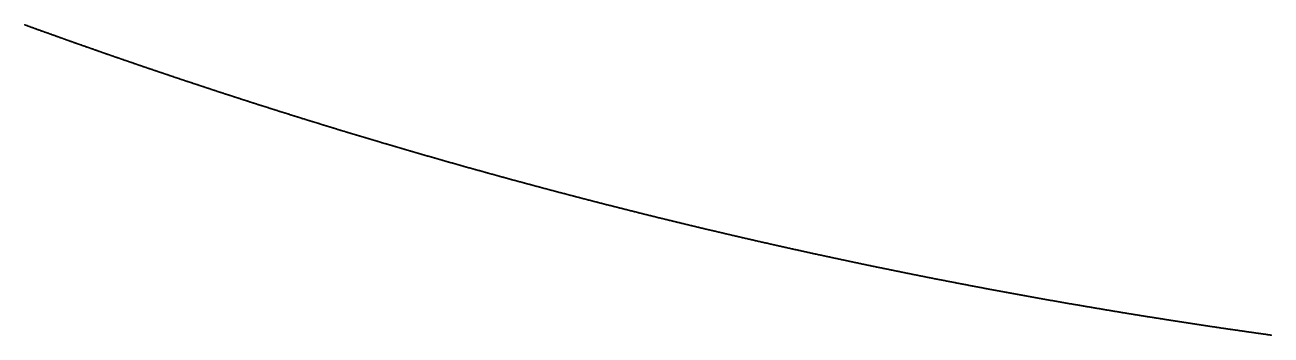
# Model space of a CAD drawing. Header units: metres. Extents: x 0 to 360, y 0 to 49.
# Drawn here: x 315.01 to 337.5, y 1.2 to 6.81 of the extents above; entities that cross this region are included whole.
import ezdxf

# ---------------------------------------------------------------- set-up
doc = ezdxf.new("R2010")
doc.units = ezdxf.units.M

msp = doc.modelspace()

# ---------------------------------------------------------------- linework, layer by layer
for p in [(315.007, 6.814), (315.017, 6.81), (315.026, 6.807), (315.036, 6.803), (315.045, 6.8), (315.055, 6.796), (315.065, 6.793), (315.074, 6.789), (315.084, 6.786), (315.093, 6.782), (315.103, 6.779), (315.113, 6.775), (315.122, 6.772), (315.132, 6.768), (315.142, 6.765), (315.151, 6.761), (315.161, 6.758), (315.17, 6.754), (315.18, 6.751), (315.19, 6.747), (315.199, 6.744), (315.209, 6.74), (315.219, 6.737), (315.228, 6.733), (315.238, 6.73), (315.247, 6.727), (315.257, 6.723), (315.267, 6.72), (315.276, 6.716), (315.286, 6.713), (315.296, 6.709), (315.305, 6.706), (315.315, 6.702), (315.324, 6.699), (315.334, 6.695), (315.344, 6.692), (315.353, 6.688), (315.363, 6.685), (315.373, 6.681), (315.382, 6.678), (315.392, 6.674), (315.402, 6.671), (315.411, 6.667), (315.421, 6.664), (315.43, 6.661), (315.44, 6.657), (315.45, 6.654), (315.459, 6.65), (315.469, 6.647), (315.479, 6.643), (315.488, 6.64), (315.498, 6.636), (315.508, 6.633), (315.517, 6.629), (315.527, 6.626), (315.537, 6.622), (315.546, 6.619), (315.556, 6.616), (315.566, 6.612), (315.575, 6.609), (315.585, 6.605), (315.594, 6.602), (315.604, 6.598), (315.614, 6.595), (315.623, 6.591), (315.633, 6.588), (315.643, 6.584), (315.652, 6.581), (315.662, 6.578), (315.672, 6.574), (315.681, 6.571), (315.691, 6.567), (315.701, 6.564), (315.71, 6.56), (315.72, 6.557), (315.73, 6.553), (315.739, 6.55), (315.749, 6.546), (315.759, 6.543), (315.768, 6.54), (315.778, 6.536), (315.788, 6.533), (315.797, 6.529), (315.807, 6.526), (315.817, 6.522), (315.827, 6.519), (315.836, 6.516), (315.846, 6.512), (315.856, 6.509), (315.865, 6.505), (315.875, 6.502), (315.885, 6.498), (315.894, 6.495), (315.904, 6.491), (315.914, 6.488), (315.923, 6.485), (315.933, 6.481), (315.943, 6.478), (315.952, 6.474), (315.962, 6.471), (315.972, 6.467), (315.981, 6.464), (315.991, 6.461), (316.001, 6.457), (316.011, 6.454), (316.02, 6.45), (316.03, 6.447), (316.04, 6.443), (316.049, 6.44), (316.059, 6.437), (316.069, 6.433), (316.078, 6.43), (316.088, 6.426), (316.098, 6.423), (316.107, 6.419), (316.117, 6.416), (316.127, 6.413), (316.137, 6.409), (316.146, 6.406), (316.156, 6.402), (316.166, 6.399), (316.175, 6.396), (316.185, 6.392), (316.195, 6.389), (316.205, 6.385), (316.214, 6.382), (316.224, 6.379), (316.234, 6.375), (316.243, 6.372), (316.253, 6.368), (316.263, 6.365), (316.273, 6.361), (316.282, 6.358), (316.292, 6.355), (316.302, 6.351), (316.311, 6.348), (316.321, 6.344), (316.331, 6.341), (316.341, 6.338), (316.35, 6.334), (316.36, 6.331), (316.37, 6.327), (316.379, 6.324), (316.389, 6.321), (316.399, 6.317), (316.409, 6.314), (316.418, 6.31), (316.428, 6.307), (316.438, 6.304), (316.448, 6.3), (316.457, 6.297), (316.467, 6.293), (316.477, 6.29), (316.487, 6.287), (316.496, 6.283), (316.506, 6.28), (316.516, 6.276), (316.525, 6.273), (316.535, 6.27), (316.545, 6.266), (316.555, 6.263), (316.564, 6.26), (316.574, 6.256), (316.584, 6.253), (316.594, 6.249), (316.603, 6.246), (316.613, 6.243), (316.623, 6.239), (316.633, 6.236), (316.642, 6.232), (316.652, 6.229), (316.662, 6.226), (316.672, 6.222), (316.681, 6.219), (316.691, 6.216), (316.701, 6.212), (316.711, 6.209), (316.72, 6.205), (316.73, 6.202), (316.74, 6.199), (316.75, 6.195), (316.759, 6.192), (316.769, 6.189), (316.779, 6.185), (316.789, 6.182), (316.798, 6.178), (316.808, 6.175), (316.818, 6.172), (316.828, 6.168), (316.838, 6.165), (316.847, 6.162), (316.857, 6.158), (316.867, 6.155), (316.877, 6.151), (316.886, 6.148), (316.896, 6.145), (316.906, 6.141), (316.916, 6.138), (316.925, 6.135), (316.935, 6.131), (316.945, 6.128), (316.955, 6.125), (316.965, 6.121), (316.974, 6.118), (316.984, 6.115), (316.994, 6.111), (317.004, 6.108), (317.013, 6.104), (317.023, 6.101), (317.033, 6.098), (317.043, 6.094), (317.053, 6.091), (317.062, 6.088), (317.072, 6.084), (317.082, 6.081), (317.092, 6.078), (317.102, 6.074), (317.111, 6.071), (317.121, 6.068), (317.131, 6.064), (317.141, 6.061), (317.15, 6.058), (317.16, 6.054), (317.17, 6.051), (317.18, 6.048), (317.19, 6.044), (317.199, 6.041), (317.209, 6.037), (317.219, 6.034), (317.229, 6.031), (317.239, 6.027), (317.248, 6.024), (317.258, 6.021), (317.268, 6.017), (317.278, 6.014), (317.288, 6.011), (317.297, 6.007), (317.307, 6.004), (317.317, 6.001), (317.327, 5.997), (317.337, 5.994), (317.347, 5.991), (317.356, 5.987), (317.366, 5.984), (317.376, 5.981), (317.386, 5.977), (317.396, 5.974), (317.405, 5.971), (317.415, 5.967), (317.425, 5.964), (317.435, 5.961), (317.445, 5.957), (317.454, 5.954), (317.464, 5.951), (317.474, 5.948), (317.484, 5.944), (317.494, 5.941), (317.504, 5.938), (317.513, 5.934), (317.523, 5.931), (317.533, 5.928), (317.543, 5.924), (317.553, 5.921), (317.563, 5.918), (317.572, 5.914), (317.582, 5.911), (317.592, 5.908), (317.602, 5.904), (317.612, 5.901), (317.622, 5.898), (317.631, 5.894), (317.641, 5.891), (317.651, 5.888), (317.661, 5.885), (317.671, 5.881), (317.681, 5.878), (317.69, 5.875), (317.7, 5.871), (317.71, 5.868), (317.72, 5.865), (317.73, 5.861), (317.74, 5.858), (317.749, 5.855), (317.759, 5.851), (317.769, 5.848), (317.779, 5.845), (317.789, 5.842), (317.799, 5.838), (317.809, 5.835), (317.818, 5.832), (317.828, 5.828), (317.838, 5.825), (317.848, 5.822), (317.858, 5.818), (317.868, 5.815), (317.878, 5.812), (317.887, 5.809), (317.897, 5.805), (317.907, 5.802), (317.917, 5.799), (317.927, 5.795), (317.937, 5.792), (317.947, 5.789), (317.956, 5.786), (317.966, 5.782), (317.976, 5.779), (317.986, 5.776), (317.996, 5.772), (318.006, 5.769), (318.016, 5.766), (318.025, 5.763), (318.035, 5.759), (318.045, 5.756), (318.055, 5.753), (318.065, 5.749), (318.075, 5.746), (318.085, 5.743), (318.095, 5.74), (318.104, 5.736), (318.114, 5.733), (318.124, 5.73), (318.134, 5.727), (318.144, 5.723), (318.154, 5.72), (318.164, 5.717), (318.174, 5.713), (318.183, 5.71), (318.193, 5.707), (318.203, 5.704), (318.213, 5.7), (318.223, 5.697), (318.233, 5.694), (318.243, 5.691), (318.253, 5.687), (318.263, 5.684), (318.272, 5.681), (318.282, 5.678), (318.292, 5.674), (318.302, 5.671), (318.312, 5.668), (318.322, 5.664), (318.332, 5.661), (318.342, 5.658), (318.352, 5.655), (318.361, 5.651), (318.371, 5.648), (318.381, 5.645), (318.391, 5.642), (318.401, 5.638), (318.411, 5.635), (318.421, 5.632), (318.431, 5.629), (318.441, 5.625), (318.451, 5.622), (318.461, 5.619), (318.47, 5.616), (318.48, 5.612), (318.49, 5.609), (318.5, 5.606), (318.51, 5.603), (318.52, 5.599), (318.53, 5.596), (318.54, 5.593), (318.55, 5.59), (318.56, 5.586), (318.57, 5.583), (318.579, 5.58), (318.589, 5.577), (318.599, 5.573), (318.609, 5.57), (318.619, 5.567), (318.629, 5.564), (318.639, 5.561), (318.649, 5.557), (318.659, 5.554), (318.669, 5.551), (318.679, 5.548), (318.689, 5.544), (318.699, 5.541), (318.708, 5.538), (318.718, 5.535), (318.728, 5.531), (318.738, 5.528), (318.748, 5.525), (318.758, 5.522), (318.768, 5.519), (318.778, 5.515), (318.788, 5.512), (318.798, 5.509), (318.808, 5.506), (318.818, 5.502), (318.828, 5.499), (318.838, 5.496), (318.848, 5.493), (318.857, 5.49), (318.867, 5.486), (318.877, 5.483), (318.887, 5.48), (318.897, 5.477), (318.907, 5.473), (318.917, 5.47), (318.927, 5.467), (318.937, 5.464), (318.947, 5.461), (318.957, 5.457), (318.967, 5.454), (318.977, 5.451), (318.987, 5.448), (318.997, 5.445), (319.007, 5.441), (319.017, 5.438), (319.027, 5.435), (319.037, 5.432), (319.047, 5.428), (319.056, 5.425), (319.066, 5.422), (319.076, 5.419), (319.086, 5.416), (319.096, 5.412), (319.106, 5.409), (319.116, 5.406), (319.126, 5.403), (319.136, 5.4), (319.146, 5.396), (319.156, 5.393), (319.166, 5.39), (319.176, 5.387), (319.186, 5.384), (319.196, 5.38), (319.206, 5.377), (319.216, 5.374), (319.226, 5.371), (319.236, 5.368), (319.246, 5.365), (319.256, 5.361), (319.266, 5.358), (319.276, 5.355), (319.286, 5.352), (319.296, 5.349), (319.306, 5.345), (319.316, 5.342), (319.326, 5.339), (319.336, 5.336), (319.346, 5.333), (319.356, 5.329), (319.366, 5.326), (319.376, 5.323), (319.386, 5.32), (319.396, 5.317), (319.406, 5.314), (319.416, 5.31), (319.426, 5.307), (319.435, 5.304), (319.445, 5.301), (319.455, 5.298), (319.465, 5.295), (319.475, 5.291), (319.485, 5.288), (319.495, 5.285), (319.505, 5.282), (319.515, 5.279), (319.525, 5.275), (319.535, 5.272), (319.545, 5.269), (319.555, 5.266), (319.565, 5.263), (319.575, 5.26), (319.585, 5.256), (319.595, 5.253), (319.605, 5.25), (319.615, 5.247), (319.625, 5.244), (319.635, 5.241), (319.645, 5.238), (319.655, 5.234), (319.666, 5.231), (319.676, 5.228), (319.686, 5.225), (319.696, 5.222), (319.706, 5.219), (319.716, 5.215), (319.726, 5.212), (319.736, 5.209), (319.746, 5.206), (319.756, 5.203), (319.766, 5.2), (319.776, 5.197), (319.786, 5.193), (319.796, 5.19), (319.806, 5.187), (319.816, 5.184), (319.826, 5.181), (319.836, 5.178), (319.846, 5.174), (319.856, 5.171), (319.866, 5.168), (319.876, 5.165), (319.886, 5.162), (319.896, 5.159), (319.906, 5.156), (319.916, 5.152), (319.926, 5.149), (319.936, 5.146), (319.946, 5.143), (319.956, 5.14), (319.966, 5.137), (319.976, 5.134), (319.986, 5.131), (319.996, 5.127), (320.006, 5.124), (320.016, 5.121), (320.026, 5.118), (320.036, 5.115), (320.047, 5.112), (320.057, 5.109), (320.067, 5.105), (320.077, 5.102), (320.087, 5.099), (320.097, 5.096), (320.107, 5.093), (320.117, 5.09), (320.127, 5.087), (320.137, 5.084), (320.147, 5.08), (320.157, 5.077), (320.167, 5.074), (320.177, 5.071), (320.187, 5.068), (320.197, 5.065), (320.207, 5.062), (320.217, 5.059), (320.227, 5.056), (320.237, 5.052), (320.248, 5.049), (320.258, 5.046), (320.268, 5.043), (320.278, 5.04), (320.288, 5.037), (320.298, 5.034), (320.308, 5.031), (320.318, 5.028), (320.328, 5.024), (320.338, 5.021), (320.348, 5.018), (320.358, 5.015), (320.368, 5.012), (320.378, 5.009), (320.388, 5.006), (320.399, 5.003), (320.409, 5), (320.419, 4.997), (320.429, 4.993), (320.439, 4.99), (320.449, 4.987), (320.459, 4.984), (320.469, 4.981), (320.479, 4.978), (320.489, 4.975), (320.499, 4.972), (320.509, 4.969), (320.519, 4.966), (320.53, 4.962), (320.54, 4.959), (320.55, 4.956), (320.56, 4.953), (320.57, 4.95), (320.58, 4.947), (320.59, 4.944), (320.6, 4.941), (320.61, 4.938), (320.62, 4.935), (320.63, 4.932), (320.64, 4.929), (320.651, 4.925), (320.661, 4.922), (320.671, 4.919), (320.681, 4.916), (320.691, 4.913), (320.701, 4.91), (320.711, 4.907), (320.721, 4.904), (320.731, 4.901), (320.741, 4.898), (320.752, 4.895), (320.762, 4.892), (320.772, 4.889), (320.782, 4.885), (320.792, 4.882), (320.802, 4.879), (320.812, 4.876), (320.822, 4.873), (320.832, 4.87), (320.843, 4.867), (320.853, 4.864), (320.863, 4.861), (320.873, 4.858), (320.883, 4.855), (320.893, 4.852), (320.903, 4.849), (320.913, 4.846), (320.923, 4.843), (320.934, 4.839), (320.944, 4.836), (320.954, 4.833), (320.964, 4.83), (320.974, 4.827), (320.984, 4.824), (320.994, 4.821), (321.004, 4.818), (321.014, 4.815), (321.025, 4.812), (321.035, 4.809), (321.045, 4.806), (321.055, 4.803), (321.065, 4.8), (321.075, 4.797), (321.085, 4.794), (321.096, 4.791), (321.106, 4.788), (321.116, 4.785), (321.126, 4.781), (321.136, 4.778), (321.146, 4.775), (321.156, 4.772), (321.166, 4.769), (321.177, 4.766), (321.187, 4.763), (321.197, 4.76), (321.207, 4.757), (321.217, 4.754), (321.227, 4.751), (321.237, 4.748), (321.248, 4.745), (321.258, 4.742), (321.268, 4.739), (321.278, 4.736), (321.288, 4.733), (321.298, 4.73), (321.308, 4.727), (321.319, 4.724), (321.329, 4.721), (321.339, 4.718), (321.349, 4.715), (321.359, 4.712), (321.369, 4.709), (321.38, 4.706), (321.39, 4.703), (321.4, 4.7), (321.41, 4.697), (321.42, 4.694), (321.43, 4.691), (321.44, 4.687), (321.451, 4.684), (321.461, 4.681), (321.471, 4.678), (321.481, 4.675), (321.491, 4.672), (321.501, 4.669), (321.512, 4.666), (321.522, 4.663), (321.532, 4.66), (321.542, 4.657), (321.552, 4.654), (321.562, 4.651), (321.573, 4.648), (321.583, 4.645), (321.593, 4.642), (321.603, 4.639), (321.613, 4.636), (321.623, 4.633), (321.634, 4.63), (321.644, 4.627), (321.654, 4.624), (321.664, 4.621), (321.674, 4.618), (321.685, 4.615), (321.695, 4.612), (321.705, 4.609), (321.715, 4.606), (321.725, 4.603), (321.735, 4.6), (321.746, 4.597), (321.756, 4.594), (321.766, 4.591), (321.776, 4.588), (321.786, 4.585), (321.797, 4.582), (321.807, 4.579), (321.817, 4.576), (321.827, 4.573), (321.837, 4.57), (321.848, 4.567), (321.858, 4.564), (321.868, 4.561), (321.878, 4.558), (321.888, 4.555), (321.898, 4.552), (321.909, 4.549), (321.919, 4.546), (321.929, 4.544), (321.939, 4.541), (321.949, 4.538), (321.96, 4.535), (321.97, 4.532), (321.98, 4.529), (321.99, 4.526), (322.001, 4.523), (322.011, 4.52), (322.021, 4.517), (322.031, 4.514), (322.041, 4.511), (322.052, 4.508), (322.062, 4.505), (322.072, 4.502), (322.082, 4.499), (322.092, 4.496), (322.103, 4.493), (322.113, 4.49), (322.123, 4.487), (322.133, 4.484), (322.143, 4.481), (322.154, 4.478), (322.164, 4.475), (322.174, 4.472), (322.184, 4.469), (322.195, 4.466), (322.205, 4.463), (322.215, 4.46), (322.225, 4.457), (322.235, 4.454), (322.246, 4.452), (322.256, 4.449), (322.266, 4.446), (322.276, 4.443), (322.287, 4.44), (322.297, 4.437), (322.307, 4.434), (322.317, 4.431), (322.328, 4.428), (322.338, 4.425), (322.348, 4.422), (322.358, 4.419), (322.368, 4.416), (322.379, 4.413), (322.389, 4.41), (322.399, 4.407), (322.409, 4.404), (322.42, 4.401), (322.43, 4.398), (322.44, 4.396), (322.45, 4.393), (322.461, 4.39), (322.471, 4.387), (322.481, 4.384), (322.491, 4.381), (322.502, 4.378), (322.512, 4.375), (322.522, 4.372), (322.532, 4.369), (322.543, 4.366), (322.553, 4.363), (322.563, 4.36), (322.573, 4.357), (322.584, 4.355), (322.594, 4.352), (322.604, 4.349), (322.614, 4.346), (322.625, 4.343), (322.635, 4.34), (322.645, 4.337), (322.655, 4.334), (322.666, 4.331), (322.676, 4.328), (322.686, 4.325), (322.696, 4.322), (322.707, 4.319), (322.717, 4.317), (322.727, 4.314), (322.738, 4.311), (322.748, 4.308), (322.758, 4.305), (322.768, 4.302), (322.779, 4.299), (322.789, 4.296), (322.799, 4.293), (322.809, 4.29), (322.82, 4.287), (322.83, 4.285), (322.84, 4.282), (322.85, 4.279), (322.861, 4.276), (322.871, 4.273), (322.881, 4.27), (322.892, 4.267), (322.902, 4.264), (322.912, 4.261), (322.922, 4.258), (322.933, 4.255), (322.943, 4.253), (322.953, 4.25), (322.964, 4.247), (322.974, 4.244), (322.984, 4.241), (322.994, 4.238), (323.005, 4.235), (323.015, 4.232), (323.025, 4.229), (323.036, 4.227), (323.046, 4.224), (323.056, 4.221), (323.066, 4.218), (323.077, 4.215), (323.087, 4.212), (323.097, 4.209), (323.108, 4.206), (323.118, 4.203), (323.128, 4.201), (323.139, 4.198), (323.149, 4.195), (323.159, 4.192), (323.169, 4.189), (323.18, 4.186), (323.19, 4.183), (323.2, 4.18), (323.211, 4.178), (323.221, 4.175), (323.231, 4.172), (323.242, 4.169), (323.252, 4.166), (323.262, 4.163), (323.272, 4.16), (323.283, 4.157), (323.293, 4.155), (323.303, 4.152), (323.314, 4.149), (323.324, 4.146), (323.334, 4.143), (323.345, 4.14), (323.355, 4.137), (323.365, 4.135), (323.376, 4.132), (323.386, 4.129), (323.396, 4.126), (323.407, 4.123), (323.417, 4.12), (323.427, 4.117), (323.438, 4.115), (323.448, 4.112), (323.458, 4.109), (323.469, 4.106), (323.479, 4.103), (323.489, 4.1), (323.499, 4.097), (323.51, 4.095), (323.52, 4.092), (323.53, 4.089), (323.541, 4.086), (323.551, 4.083), (323.561, 4.08), (323.572, 4.077), (323.582, 4.075), (323.592, 4.072), (323.603, 4.069), (323.613, 4.066), (323.623, 4.063), (323.634, 4.06), (323.644, 4.058), (323.655, 4.055), (323.665, 4.052), (323.675, 4.049), (323.686, 4.046), (323.696, 4.043), (323.706, 4.041), (323.717, 4.038), (323.727, 4.035), (323.737, 4.032), (323.748, 4.029), (323.758, 4.026), (323.768, 4.024), (323.779, 4.021), (323.789, 4.018), (323.799, 4.015), (323.81, 4.012), (323.82, 4.009), (323.83, 4.007), (323.841, 4.004), (323.851, 4.001), (323.861, 3.998), (323.872, 3.995), (323.882, 3.992), (323.893, 3.99), (323.903, 3.987), (323.913, 3.984), (323.924, 3.981), (323.934, 3.978), (323.944, 3.976), (323.955, 3.973), (323.965, 3.97), (323.975, 3.967), (323.986, 3.964), (323.996, 3.962), (324.007, 3.959), (324.017, 3.956), (324.027, 3.953), (324.038, 3.95), (324.048, 3.947), (324.058, 3.945), (324.069, 3.942), (324.079, 3.939), (324.09, 3.936), (324.1, 3.933), (324.11, 3.931), (324.121, 3.928), (324.131, 3.925), (324.141, 3.922), (324.152, 3.919), (324.162, 3.917), (324.173, 3.914), (324.183, 3.911), (324.193, 3.908), (324.204, 3.906), (324.214, 3.903), (324.224, 3.9), (324.235, 3.897), (324.245, 3.894), (324.256, 3.892), (324.266, 3.889), (324.276, 3.886), (324.287, 3.883), (324.297, 3.88), (324.308, 3.878), (324.318, 3.875), (324.328, 3.872), (324.339, 3.869), (324.349, 3.867), (324.36, 3.864), (324.37, 3.861), (324.38, 3.858), (324.391, 3.855), (324.401, 3.853), (324.412, 3.85), (324.422, 3.847), (324.432, 3.844), (324.443, 3.842), (324.453, 3.839), (324.464, 3.836), (324.474, 3.833), (324.484, 3.83), (324.495, 3.828), (324.505, 3.825), (324.516, 3.822), (324.526, 3.819), (324.536, 3.817), (324.547, 3.814), (324.557, 3.811), (324.568, 3.808), (324.578, 3.806), (324.588, 3.803), (324.599, 3.8), (324.609, 3.797), (324.62, 3.795), (324.63, 3.792), (324.641, 3.789), (324.651, 3.786), (324.661, 3.784), (324.672, 3.781), (324.682, 3.778), (324.693, 3.775), (324.703, 3.773), (324.714, 3.77), (324.724, 3.767), (324.734, 3.764), (324.745, 3.762), (324.755, 3.759), (324.766, 3.756), (324.776, 3.753), (324.786, 3.751), (324.797, 3.748), (324.807, 3.745), (324.818, 3.742), (324.828, 3.74), (324.839, 3.737), (324.849, 3.734), (324.86, 3.731), (324.87, 3.729), (324.88, 3.726), (324.891, 3.723), (324.901, 3.72), (324.912, 3.718), (324.922, 3.715), (324.933, 3.712), (324.943, 3.71), (324.953, 3.707), (324.964, 3.704), (324.974, 3.701), (324.985, 3.699), (324.995, 3.696), (325.006, 3.693), (325.016, 3.69), (325.027, 3.688), (325.037, 3.685), (325.047, 3.682), (325.058, 3.68), (325.068, 3.677), (325.079, 3.674), (325.089, 3.671), (325.1, 3.669), (325.11, 3.666), (325.121, 3.663), (325.131, 3.661), (325.142, 3.658), (325.152, 3.655), (325.162, 3.652), (325.173, 3.65), (325.183, 3.647), (325.194, 3.644), (325.204, 3.642), (325.215, 3.639), (325.225, 3.636), (325.236, 3.633), (325.246, 3.631), (325.257, 3.628), (325.267, 3.625), (325.278, 3.623), (325.288, 3.62), (325.299, 3.617), (325.309, 3.615), (325.319, 3.612), (325.33, 3.609), (325.34, 3.606), (325.351, 3.604), (325.361, 3.601), (325.372, 3.598), (325.382, 3.596), (325.393, 3.593), (325.403, 3.59), (325.414, 3.588), (325.424, 3.585), (325.435, 3.582), (325.445, 3.58), (325.456, 3.577), (325.466, 3.574), (325.477, 3.571), (325.487, 3.569), (325.498, 3.566), (325.508, 3.563), (325.519, 3.561), (325.529, 3.558), (325.54, 3.555), (325.55, 3.553), (325.561, 3.55), (325.571, 3.547), (325.582, 3.545), (325.592, 3.542), (325.603, 3.539), (325.613, 3.537), (325.623, 3.534), (325.634, 3.531), (325.644, 3.529), (325.655, 3.526), (325.665, 3.523), (325.676, 3.521), (325.686, 3.518), (325.697, 3.515), (325.707, 3.513), (325.718, 3.51), (325.728, 3.507), (325.739, 3.505), (325.749, 3.502), (325.76, 3.499), (325.77, 3.497), (325.781, 3.494), (325.792, 3.491), (325.802, 3.489), (325.813, 3.486), (325.823, 3.483), (325.834, 3.481), (325.844, 3.478), (325.855, 3.475), (325.865, 3.473), (325.876, 3.47), (325.886, 3.468), (325.897, 3.465), (325.907, 3.462), (325.918, 3.46), (325.928, 3.457), (325.939, 3.454), (325.949, 3.452), (325.96, 3.449), (325.97, 3.446), (325.981, 3.444), (325.991, 3.441), (326.002, 3.438), (326.012, 3.436), (326.023, 3.433), (326.033, 3.431), (326.044, 3.428), (326.054, 3.425), (326.065, 3.423), (326.076, 3.42), (326.086, 3.417), (326.097, 3.415), (326.107, 3.412), (326.118, 3.409), (326.128, 3.407), (326.139, 3.404), (326.149, 3.402), (326.16, 3.399), (326.17, 3.396), (326.181, 3.394), (326.191, 3.391), (326.202, 3.388), (326.212, 3.386), (326.223, 3.383), (326.234, 3.381), (326.244, 3.378), (326.255, 3.375), (326.265, 3.373), (326.276, 3.37), (326.286, 3.368), (326.297, 3.365), (326.307, 3.362), (326.318, 3.36), (326.328, 3.357), (326.339, 3.355), (326.35, 3.352), (326.36, 3.349), (326.371, 3.347), (326.381, 3.344), (326.392, 3.341), (326.402, 3.339), (326.413, 3.336), (326.423, 3.334), (326.434, 3.331), (326.445, 3.328), (326.455, 3.326), (326.466, 3.323), (326.476, 3.321), (326.487, 3.318), (326.497, 3.315), (326.508, 3.313), (326.518, 3.31), (326.529, 3.308), (326.54, 3.305), (326.55, 3.303), (326.561, 3.3), (326.571, 3.297), (326.582, 3.295), (326.592, 3.292), (326.603, 3.29), (326.614, 3.287), (326.624, 3.284), (326.635, 3.282), (326.645, 3.279), (326.656, 3.277), (326.666, 3.274), (326.677, 3.271), (326.688, 3.269), (326.698, 3.266), (326.709, 3.264), (326.719, 3.261), (326.73, 3.259), (326.74, 3.256), (326.751, 3.253), (326.762, 3.251), (326.772, 3.248), (326.783, 3.246), (326.793, 3.243), (326.804, 3.241), (326.815, 3.238), (326.825, 3.235), (326.836, 3.233), (326.846, 3.23), (326.857, 3.228), (326.867, 3.225), (326.878, 3.223), (326.889, 3.22), (326.899, 3.218), (326.91, 3.215), (326.92, 3.212), (326.931, 3.21), (326.942, 3.207), (326.952, 3.205), (326.963, 3.202), (326.973, 3.2), (326.984, 3.197), (326.995, 3.195), (327.005, 3.192), (327.016, 3.189), (327.026, 3.187), (327.037, 3.184), (327.048, 3.182), (327.058, 3.179), (327.069, 3.177), (327.079, 3.174), (327.09, 3.172), (327.101, 3.169), (327.111, 3.167), (327.122, 3.164), (327.132, 3.161), (327.143, 3.159), (327.154, 3.156), (327.164, 3.154), (327.175, 3.151), (327.185, 3.149), (327.196, 3.146), (327.207, 3.144), (327.217, 3.141), (327.228, 3.139), (327.239, 3.136), (327.249, 3.134), (327.26, 3.131), (327.27, 3.129), (327.281, 3.126), (327.292, 3.123), (327.302, 3.121), (327.313, 3.118), (327.324, 3.116), (327.334, 3.113), (327.345, 3.111), (327.355, 3.108), (327.366, 3.106), (327.377, 3.103), (327.387, 3.101), (327.398, 3.098), (327.409, 3.096), (327.419, 3.093), (327.43, 3.091), (327.44, 3.088), (327.451, 3.086), (327.462, 3.083), (327.472, 3.081), (327.483, 3.078), (327.494, 3.076), (327.504, 3.073), (327.515, 3.071), (327.525, 3.068), (327.536, 3.066), (327.547, 3.063), (327.557, 3.061), (327.568, 3.058), (327.579, 3.056), (327.589, 3.053), (327.6, 3.051), (327.611, 3.048), (327.621, 3.046), (327.632, 3.043), (327.643, 3.041), (327.653, 3.038), (327.664, 3.036), (327.674, 3.033), (327.685, 3.031), (327.696, 3.028), (327.706, 3.026), (327.717, 3.023), (327.728, 3.021), (327.738, 3.018), (327.749, 3.016), (327.76, 3.013), (327.77, 3.011), (327.781, 3.008), (327.792, 3.006), (327.802, 3.003), (327.813, 3.001), (327.824, 2.998), (327.834, 2.996), (327.845, 2.993), (327.856, 2.991), (327.866, 2.989), (327.877, 2.986), (327.888, 2.984), (327.898, 2.981), (327.909, 2.979), (327.92, 2.976), (327.93, 2.974), (327.941, 2.971), (327.952, 2.969), (327.962, 2.966), (327.973, 2.964), (327.984, 2.961), (327.994, 2.959), (328.005, 2.956), (328.016, 2.954), (328.026, 2.952), (328.037, 2.949), (328.048, 2.947), (328.058, 2.944), (328.069, 2.942), (328.08, 2.939), (328.09, 2.937), (328.101, 2.934), (328.112, 2.932), (328.122, 2.929), (328.133, 2.927), (328.144, 2.925), (328.154, 2.922), (328.165, 2.92), (328.176, 2.917), (328.187, 2.915), (328.197, 2.912), (328.208, 2.91), (328.219, 2.907), (328.229, 2.905), (328.24, 2.903), (328.251, 2.9), (328.261, 2.898), (328.272, 2.895), (328.283, 2.893), (328.293, 2.89), (328.304, 2.888), (328.315, 2.885), (328.325, 2.883), (328.336, 2.881), (328.347, 2.878), (328.358, 2.876), (328.368, 2.873), (328.379, 2.871), (328.39, 2.868), (328.4, 2.866), (328.411, 2.864), (328.422, 2.861), (328.432, 2.859), (328.443, 2.856), (328.454, 2.854), (328.465, 2.851), (328.475, 2.849), (328.486, 2.847), (328.497, 2.844), (328.507, 2.842), (328.518, 2.839), (328.529, 2.837), (328.54, 2.835), (328.55, 2.832), (328.561, 2.83), (328.572, 2.827), (328.582, 2.825), (328.593, 2.823), (328.604, 2.82), (328.615, 2.818), (328.625, 2.815), (328.636, 2.813), (328.647, 2.81), (328.657, 2.808), (328.668, 2.806), (328.679, 2.803), (328.69, 2.801), (328.7, 2.798), (328.711, 2.796), (328.722, 2.794), (328.732, 2.791), (328.743, 2.789), (328.754, 2.786), (328.765, 2.784), (328.775, 2.782), (328.786, 2.779), (328.797, 2.777), (328.808, 2.775), (328.818, 2.772), (328.829, 2.77), (328.84, 2.767), (328.851, 2.765), (328.861, 2.763), (328.872, 2.76), (328.883, 2.758), (328.893, 2.755), (328.904, 2.753), (328.915, 2.751), (328.926, 2.748), (328.936, 2.746), (328.947, 2.744), (328.958, 2.741), (328.969, 2.739), (328.979, 2.736), (328.99, 2.734), (329.001, 2.732), (329.012, 2.729), (329.022, 2.727), (329.033, 2.725), (329.044, 2.722), (329.055, 2.72), (329.065, 2.717), (329.076, 2.715), (329.087, 2.713), (329.098, 2.71), (329.108, 2.708), (329.119, 2.706), (329.13, 2.703), (329.141, 2.701), (329.151, 2.699), (329.162, 2.696), (329.173, 2.694), (329.184, 2.691), (329.194, 2.689), (329.205, 2.687), (329.216, 2.684), (329.227, 2.682), (329.237, 2.68), (329.248, 2.677), (329.259, 2.675), (329.27, 2.673), (329.28, 2.67), (329.291, 2.668), (329.302, 2.666), (329.313, 2.663), (329.323, 2.661), (329.334, 2.659), (329.345, 2.656), (329.356, 2.654), (329.367, 2.652), (329.377, 2.649), (329.388, 2.647), (329.399, 2.645), (329.41, 2.642), (329.42, 2.64), (329.431, 2.638), (329.442, 2.635), (329.453, 2.633), (329.464, 2.631), (329.474, 2.628), (329.485, 2.626), (329.496, 2.624), (329.507, 2.621), (329.517, 2.619), (329.528, 2.617), (329.539, 2.614), (329.55, 2.612), (329.561, 2.61), (329.571, 2.607), (329.582, 2.605), (329.593, 2.603), (329.604, 2.6), (329.614, 2.598), (329.625, 2.596), (329.636, 2.593), (329.647, 2.591), (329.658, 2.589), (329.668, 2.587), (329.679, 2.584), (329.69, 2.582), (329.701, 2.58), (329.712, 2.577), (329.722, 2.575), (329.733, 2.573), (329.744, 2.57), (329.755, 2.568), (329.766, 2.566), (329.776, 2.563), (329.787, 2.561), (329.798, 2.559), (329.809, 2.557), (329.82, 2.554), (329.83, 2.552), (329.841, 2.55), (329.852, 2.547), (329.863, 2.545), (329.874, 2.543), (329.884, 2.54), (329.895, 2.538), (329.906, 2.536), (329.917, 2.534), (329.928, 2.531), (329.938, 2.529), (329.949, 2.527), (329.96, 2.524), (329.971, 2.522), (329.982, 2.52), (329.992, 2.518), (330.003, 2.515), (330.014, 2.513), (330.025, 2.511), (330.036, 2.509), (330.046, 2.506), (330.057, 2.504), (330.068, 2.502), (330.079, 2.499), (330.09, 2.497), (330.101, 2.495), (330.111, 2.493), (330.122, 2.49), (330.133, 2.488), (330.144, 2.486), (330.155, 2.484), (330.165, 2.481), (330.176, 2.479), (330.187, 2.477), (330.198, 2.474), (330.209, 2.472), (330.22, 2.47), (330.23, 2.468), (330.241, 2.465), (330.252, 2.463), (330.263, 2.461), (330.274, 2.459), (330.285, 2.456), (330.295, 2.454), (330.306, 2.452), (330.317, 2.45), (330.328, 2.447), (330.339, 2.445), (330.35, 2.443), (330.36, 2.441), (330.371, 2.438), (330.382, 2.436), (330.393, 2.434), (330.404, 2.432), (330.415, 2.429), (330.425, 2.427), (330.436, 2.425), (330.447, 2.423), (330.458, 2.42), (330.469, 2.418), (330.48, 2.416), (330.491, 2.414), (330.501, 2.411), (330.512, 2.409), (330.523, 2.407), (330.534, 2.405), (330.545, 2.403), (330.556, 2.4), (330.566, 2.398), (330.577, 2.396), (330.588, 2.394), (330.599, 2.391), (330.61, 2.389), (330.621, 2.387), (330.632, 2.385), (330.642, 2.383), (330.653, 2.38), (330.664, 2.378), (330.675, 2.376), (330.686, 2.374), (330.697, 2.371), (330.708, 2.369), (330.718, 2.367), (330.729, 2.365), (330.74, 2.363), (330.751, 2.36), (330.762, 2.358), (330.773, 2.356), (330.784, 2.354), (330.795, 2.352), (330.805, 2.349), (330.816, 2.347), (330.827, 2.345), (330.838, 2.343), (330.849, 2.34), (330.86, 2.338), (330.871, 2.336), (330.881, 2.334), (330.892, 2.332), (330.903, 2.329), (330.914, 2.327), (330.925, 2.325), (330.936, 2.323), (330.947, 2.321), (330.958, 2.319), (330.968, 2.316), (330.979, 2.314), (330.99, 2.312), (331.001, 2.31), (331.012, 2.308), (331.023, 2.305), (331.034, 2.303), (331.045, 2.301), (331.056, 2.299), (331.066, 2.297), (331.077, 2.294), (331.088, 2.292), (331.099, 2.29), (331.11, 2.288), (331.121, 2.286), (331.132, 2.284), (331.143, 2.281), (331.153, 2.279), (331.164, 2.277), (331.175, 2.275), (331.186, 2.273), (331.197, 2.271), (331.208, 2.268), (331.219, 2.266), (331.23, 2.264), (331.241, 2.262), (331.252, 2.26), (331.262, 2.258), (331.273, 2.255), (331.284, 2.253), (331.295, 2.251), (331.306, 2.249), (331.317, 2.247), (331.328, 2.245), (331.339, 2.242), (331.35, 2.24), (331.361, 2.238), (331.371, 2.236), (331.382, 2.234), (331.393, 2.232), (331.404, 2.229), (331.415, 2.227), (331.426, 2.225), (331.437, 2.223), (331.448, 2.221), (331.459, 2.219), (331.47, 2.217), (331.48, 2.214), (331.491, 2.212), (331.502, 2.21), (331.513, 2.208), (331.524, 2.206), (331.535, 2.204), (331.546, 2.202), (331.557, 2.199), (331.568, 2.197), (331.579, 2.195), (331.59, 2.193), (331.601, 2.191), (331.611, 2.189), (331.622, 2.187), (331.633, 2.185), (331.644, 2.182), (331.655, 2.18), (331.666, 2.178), (331.677, 2.176), (331.688, 2.174), (331.699, 2.172), (331.71, 2.17), (331.721, 2.168), (331.732, 2.165), (331.743, 2.163), (331.753, 2.161), (331.764, 2.159), (331.775, 2.157), (331.786, 2.155), (331.797, 2.153), (331.808, 2.151), (331.819, 2.148), (331.83, 2.146), (331.841, 2.144), (331.852, 2.142), (331.863, 2.14), (331.874, 2.138), (331.885, 2.136), (331.896, 2.134), (331.907, 2.132), (331.917, 2.129), (331.928, 2.127), (331.939, 2.125), (331.95, 2.123), (331.961, 2.121), (331.972, 2.119), (331.983, 2.117), (331.994, 2.115), (332.005, 2.113), (332.016, 2.111), (332.027, 2.109), (332.038, 2.106), (332.049, 2.104), (332.06, 2.102), (332.071, 2.1), (332.082, 2.098), (332.093, 2.096), (332.104, 2.094), (332.114, 2.092), (332.125, 2.09), (332.136, 2.088), (332.147, 2.086), (332.158, 2.083), (332.169, 2.081), (332.18, 2.079), (332.191, 2.077), (332.202, 2.075), (332.213, 2.073), (332.224, 2.071), (332.235, 2.069), (332.246, 2.067), (332.257, 2.065), (332.268, 2.063), (332.279, 2.061), (332.29, 2.059), (332.301, 2.057), (332.312, 2.054), (332.323, 2.052), (332.334, 2.05), (332.345, 2.048), (332.356, 2.046), (332.367, 2.044), (332.378, 2.042), (332.388, 2.04), (332.399, 2.038), (332.41, 2.036), (332.421, 2.034), (332.432, 2.032), (332.443, 2.03), (332.454, 2.028), (332.465, 2.026), (332.476, 2.024), (332.487, 2.022), (332.498, 2.019), (332.509, 2.017), (332.52, 2.015), (332.531, 2.013), (332.542, 2.011), (332.553, 2.009), (332.564, 2.007), (332.575, 2.005), (332.586, 2.003), (332.597, 2.001), (332.608, 1.999), (332.619, 1.997), (332.63, 1.995), (332.641, 1.993), (332.652, 1.991), (332.663, 1.989), (332.674, 1.987), (332.685, 1.985), (332.696, 1.983), (332.707, 1.981), (332.718, 1.979), (332.729, 1.977), (332.74, 1.975), (332.751, 1.973), (332.762, 1.971), (332.773, 1.969), (332.784, 1.967), (332.795, 1.965), (332.806, 1.963), (332.817, 1.96), (332.828, 1.958), (332.839, 1.956), (332.85, 1.954), (332.861, 1.952), (332.872, 1.95), (332.883, 1.948), (332.894, 1.946), (332.905, 1.944), (332.916, 1.942), (332.927, 1.94), (332.938, 1.938), (332.949, 1.936), (332.96, 1.934), (332.971, 1.932), (332.982, 1.93), (332.993, 1.928), (333.004, 1.926), (333.015, 1.924), (333.026, 1.922), (333.037, 1.92), (333.048, 1.918), (333.059, 1.916), (333.07, 1.914), (333.081, 1.912), (333.092, 1.91), (333.103, 1.908), (333.114, 1.906), (333.125, 1.904), (333.136, 1.902), (333.147, 1.9), (333.158, 1.898), (333.169, 1.896), (333.18, 1.894), (333.191, 1.892), (333.202, 1.89), (333.213, 1.888), (333.224, 1.887), (333.235, 1.885), (333.246, 1.883), (333.257, 1.881), (333.268, 1.879), (333.279, 1.877), (333.29, 1.875), (333.301, 1.873), (333.312, 1.871), (333.323, 1.869), (333.334, 1.867), (333.345, 1.865), (333.356, 1.863), (333.367, 1.861), (333.378, 1.859), (333.389, 1.857), (333.4, 1.855), (333.412, 1.853), (333.423, 1.851), (333.434, 1.849), (333.445, 1.847), (333.456, 1.845), (333.467, 1.843), (333.478, 1.841), (333.489, 1.839), (333.5, 1.837), (333.511, 1.835), (333.522, 1.833), (333.533, 1.831), (333.544, 1.83), (333.555, 1.828), (333.566, 1.826), (333.577, 1.824), (333.588, 1.822), (333.599, 1.82), (333.61, 1.818), (333.621, 1.816), (333.632, 1.814), (333.643, 1.812), (333.654, 1.81), (333.665, 1.808), (333.676, 1.806), (333.687, 1.804), (333.699, 1.802), (333.71, 1.8), (333.721, 1.798), (333.732, 1.797), (333.743, 1.795), (333.754, 1.793), (333.765, 1.791), (333.776, 1.789), (333.787, 1.787), (333.798, 1.785), (333.809, 1.783), (333.82, 1.781), (333.831, 1.779), (333.842, 1.777), (333.853, 1.775), (333.864, 1.773), (333.875, 1.772), (333.886, 1.77), (333.898, 1.768), (333.909, 1.766), (333.92, 1.764), (333.931, 1.762), (333.942, 1.76), (333.953, 1.758), (333.964, 1.756), (333.975, 1.754), (333.986, 1.752), (333.997, 1.75), (334.008, 1.749), (334.019, 1.747), (334.03, 1.745), (334.041, 1.743), (334.052, 1.741), (334.063, 1.739), (334.075, 1.737), (334.086, 1.735), (334.097, 1.733), (334.108, 1.731), (334.119, 1.73), (334.13, 1.728), (334.141, 1.726), (334.152, 1.724), (334.163, 1.722), (334.174, 1.72), (334.185, 1.718), (334.196, 1.716), (334.207, 1.714), (334.219, 1.713), (334.23, 1.711), (334.241, 1.709), (334.252, 1.707), (334.263, 1.705), (334.274, 1.703), (334.285, 1.701), (334.296, 1.699), (334.307, 1.697), (334.318, 1.696), (334.329, 1.694), (334.34, 1.692), (334.352, 1.69), (334.363, 1.688), (334.374, 1.686), (334.385, 1.684), (334.396, 1.683), (334.407, 1.681), (334.418, 1.679), (334.429, 1.677), (334.44, 1.675), (334.451, 1.673), (334.462, 1.671), (334.473, 1.669), (334.485, 1.668), (334.496, 1.666), (334.507, 1.664), (334.518, 1.662), (334.529, 1.66), (334.54, 1.658), (334.551, 1.656), (334.562, 1.655), (334.573, 1.653), (334.584, 1.651), (334.596, 1.649), (334.607, 1.647), (334.618, 1.645), (334.629, 1.643), (334.64, 1.642), (334.651, 1.64), (334.662, 1.638), (334.673, 1.636), (334.684, 1.634), (334.695, 1.632), (334.707, 1.631), (334.718, 1.629), (334.729, 1.627), (334.74, 1.625), (334.751, 1.623), (334.762, 1.621), (334.773, 1.62), (334.784, 1.618), (334.795, 1.616), (334.807, 1.614), (334.818, 1.612), (334.829, 1.61), (334.84, 1.609), (334.851, 1.607), (334.862, 1.605), (334.873, 1.603), (334.884, 1.601), (334.895, 1.599), (334.907, 1.598), (334.918, 1.596), (334.929, 1.594), (334.94, 1.592), (334.951, 1.59), (334.962, 1.589), (334.973, 1.587), (334.984, 1.585), (334.996, 1.583), (335.007, 1.581), (335.018, 1.58), (335.029, 1.578), (335.04, 1.576), (335.051, 1.574), (335.062, 1.572), (335.073, 1.57), (335.085, 1.569), (335.096, 1.567), (335.107, 1.565), (335.118, 1.563), (335.129, 1.561), (335.14, 1.56), (335.151, 1.558), (335.162, 1.556), (335.174, 1.554), (335.185, 1.553), (335.196, 1.551), (335.207, 1.549), (335.218, 1.547), (335.229, 1.545), (335.24, 1.544), (335.252, 1.542), (335.263, 1.54), (335.274, 1.538), (335.285, 1.536), (335.296, 1.535), (335.307, 1.533), (335.318, 1.531), (335.33, 1.529), (335.341, 1.528), (335.352, 1.526), (335.363, 1.524), (335.374, 1.522), (335.385, 1.52), (335.396, 1.519), (335.408, 1.517), (335.419, 1.515), (335.43, 1.513), (335.441, 1.512), (335.452, 1.51), (335.463, 1.508), (335.474, 1.506), (335.486, 1.504), (335.497, 1.503), (335.508, 1.501), (335.519, 1.499), (335.53, 1.497), (335.541, 1.496), (335.552, 1.494), (335.564, 1.492), (335.575, 1.49), (335.586, 1.489), (335.597, 1.487), (335.608, 1.485), (335.619, 1.483), (335.631, 1.482), (335.642, 1.48), (335.653, 1.478), (335.664, 1.476), (335.675, 1.475), (335.686, 1.473), (335.698, 1.471), (335.709, 1.469), (335.72, 1.468), (335.731, 1.466), (335.742, 1.464), (335.753, 1.462), (335.765, 1.461), (335.776, 1.459), (335.787, 1.457), (335.798, 1.456), (335.809, 1.454), (335.82, 1.452), (335.832, 1.45), (335.843, 1.449), (335.854, 1.447), (335.865, 1.445), (335.876, 1.443), (335.887, 1.442), (335.899, 1.44), (335.91, 1.438), (335.921, 1.436), (335.932, 1.435), (335.943, 1.433), (335.954, 1.431), (335.966, 1.43), (335.977, 1.428), (335.988, 1.426), (335.999, 1.424), (336.01, 1.423), (336.021, 1.421), (336.033, 1.419), (336.044, 1.418), (336.055, 1.416), (336.066, 1.414), (336.077, 1.412), (336.089, 1.411), (336.1, 1.409), (336.111, 1.407), (336.122, 1.406), (336.133, 1.404), (336.144, 1.402), (336.156, 1.401), (336.167, 1.399), (336.178, 1.397), (336.189, 1.395), (336.2, 1.394), (336.212, 1.392), (336.223, 1.39), (336.234, 1.389), (336.245, 1.387), (336.256, 1.385), (336.268, 1.384), (336.279, 1.382), (336.29, 1.38), (336.301, 1.379), (336.312, 1.377), (336.323, 1.375), (336.335, 1.374), (336.346, 1.372), (336.357, 1.37), (336.368, 1.368), (336.379, 1.367), (336.391, 1.365), (336.402, 1.363), (336.413, 1.362), (336.424, 1.36), (336.435, 1.358), (336.447, 1.357), (336.458, 1.355), (336.469, 1.353), (336.48, 1.352), (336.491, 1.35), (336.503, 1.348), (336.514, 1.347), (336.525, 1.345), (336.536, 1.343), (336.547, 1.342), (336.559, 1.34), (336.57, 1.338), (336.581, 1.337), (336.592, 1.335), (336.604, 1.333), (336.615, 1.332), (336.626, 1.33), (336.637, 1.328), (336.648, 1.327), (336.66, 1.325), (336.671, 1.324), (336.682, 1.322), (336.693, 1.32), (336.704, 1.319), (336.716, 1.317), (336.727, 1.315), (336.738, 1.314), (336.749, 1.312), (336.761, 1.31), (336.772, 1.309), (336.783, 1.307), (336.794, 1.305), (336.805, 1.304), (336.817, 1.302), (336.828, 1.301), (336.839, 1.299), (336.85, 1.297), (336.861, 1.296), (336.873, 1.294), (336.884, 1.292), (336.895, 1.291), (336.906, 1.289), (336.918, 1.288), (336.929, 1.286), (336.94, 1.284), (336.951, 1.283), (336.963, 1.281), (336.974, 1.279), (336.985, 1.278), (336.996, 1.276), (337.007, 1.275), (337.019, 1.273), (337.03, 1.271), (337.041, 1.27), (337.052, 1.268), (337.064, 1.266), (337.075, 1.265), (337.086, 1.263), (337.097, 1.262), (337.109, 1.26), (337.12, 1.258), (337.131, 1.257), (337.142, 1.255), (337.153, 1.254), (337.165, 1.252), (337.176, 1.25), (337.187, 1.249), (337.198, 1.247), (337.21, 1.246), (337.221, 1.244), (337.232, 1.242), (337.243, 1.241), (337.255, 1.239), (337.266, 1.238), (337.277, 1.236), (337.288, 1.234), (337.3, 1.233), (337.311, 1.231), (337.322, 1.23), (337.333, 1.228), (337.345, 1.227), (337.356, 1.225), (337.367, 1.223), (337.378, 1.222), (337.39, 1.22), (337.401, 1.219), (337.412, 1.217), (337.423, 1.215), (337.435, 1.214), (337.446, 1.212), (337.457, 1.211), (337.468, 1.209), (337.48, 1.208), (337.491, 1.206), (337.502, 1.204)]:
    msp.add_point(p)

doc.saveas('drawing.dxf')
